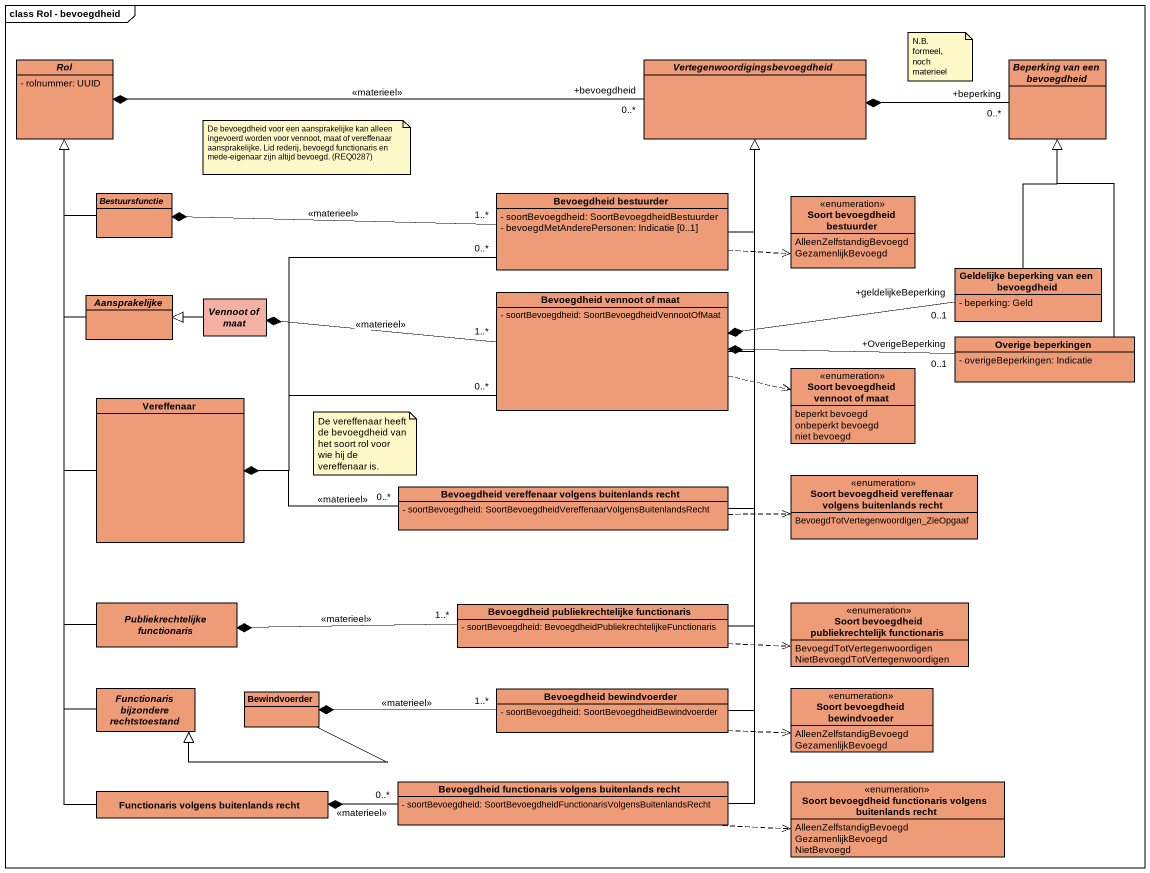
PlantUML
@startuml
mainframe class Rol - bevoegdheid
hide circle
hide empty members
skinparam classAttributeIconSize 0
abstract class Rol #EE9B78 {
  - rolnummer: UUID
}
abstract class "Vertegenwoordigingsbevoegdheid" as Vertegenwoordigingsbevoegdhe #EE9B78
abstract class "Beperking van een bevoegdheid" as Beperking_van_een #EE9B78
abstract class Bestuursfunctie #EE9B78
class "Bevoegdheid bestuurder" as Bevoegdheid_bestuurder #EE9B78 {
  - soortBevoegdheid: SoortBevoegdheidBestuurder
  - bevoegdMetAnderePersonen: Indicatie [0..1]
}
enum "Soort bevoegdheid bestuurder" as Soort_bevoegdheid_bestuurder #EE9B78 {
  AlleenZelfstandigBevoegd
  GezamenlijkBevoegd
}
class "Geldelijke beperking van een bevoegdheid" as Geldelijke_beperking_van #EE9B78 {
  - beperking: Geld
}
abstract class Aansprakelijke #EE9B78
abstract class "Vennoot of maat" as Vennoot_of_maat #F4B1A3
class "Bevoegdheid vennoot of maat" as Bevoegdheid_vennoot_of_maat #EE9B78 {
  - soortBevoegdheid: SoortBevoegdheidVennootOfMaat
}
class "Overige beperkingen" as Overige_beperkingen #EE9B78 {
  - overigeBeperkingen: Indicatie
}
class Vereffenaar #EE9B78
enum "Soort bevoegdheid vennoot of maat" as Soort_bevoegdheid_vennoot #EE9B78 {
  beperkt bevoegd
  onbeperkt bevoegd
  niet bevoegd
}
enum "Soort bevoegdheid vereffenaar volgens buitenlands recht" as Soort_bevoegdheid #EE9B78 {
  BevoegdTotVertegenwoordigen_ZieOpgaaf
}
class "Bevoegdheid vereffenaar volgens buitenlands recht" as Bevoegdheid_vereffenaar #EE9B78 {
  - soortBevoegdheid: SoortBevoegdheidVereffenaarVolgensBuitenlandsRecht
}
abstract class "Publiekrechtelijke functionaris" as Publiekrechtelijke #EE9B78
class "Bevoegdheid publiekrechtelijke functionaris" as Bevoegdheid #EE9B78 {
  - soortBevoegdheid: BevoegdheidPubliekrechtelijkeFunctionaris
}
enum "Soort bevoegdheid publiekrechtelijk functionaris" as Soort_bevoegdheid_2 #EE9B78 {
  BevoegdTotVertegenwoordigen
  NietBevoegdTotVertegenwoordigen
}
abstract class "Functionaris bijzondere rechtstoestand" as Functionaris_bijzondere #EE9B78
class Bewindvoerder #EE9B78
class "Bevoegdheid bewindvoerder" as Bevoegdheid_bewindvoerder #EE9B78 {
  - soortBevoegdheid: SoortBevoegdheidBewindvoerder
}
enum "Soort bevoegdheid bewindvoeder" as Soort_bevoegdheid_3 #EE9B78 {
  AlleenZelfstandigBevoegd
  GezamenlijkBevoegd
}
class "Functionaris volgens buitenlands recht" as Functionaris_volgens #EE9B78
class "Bevoegdheid functionaris volgens buitenlands recht" as Bevoegdheid_functionaris #EE9B78 {
  - soortBevoegdheid: SoortBevoegdheidFunctionarisVolgensBuitenlandsRecht
}
enum "Soort bevoegdheid functionaris volgens buitenlands recht" as Soort_bevoegdheid_4 #EE9B78 {
  AlleenZelfstandigBevoegd
  GezamenlijkBevoegd
  NietBevoegd
}
Vertegenwoordigingsbevoegdhe "+bevoegdheid\n0..*" -left-* Rol : <<materieel>>
Beperking_van_een "+beperking\n0..*" -left-* Vertegenwoordigingsbevoegdhe
Bestuursfunctie -up-|> Rol
Bevoegdheid_bestuurder -up-|> Vertegenwoordigingsbevoegdhe
Bevoegdheid_bestuurder "1..*" -left-* Bestuursfunctie : <<materieel>>
Bevoegdheid_bestuurder .right.> Soort_bevoegdheid_bestuurder
Bevoegdheid_bestuurder "0..*" -left-* Vereffenaar
Geldelijke_beperking_van -up-|> Beperking_van_een
Geldelijke_beperking_van "+geldelijkeBeperking\n0..1" -left-* Bevoegdheid_vennoot_of_maat
Aansprakelijke -up-|> Rol
Vennoot_of_maat -left-|> Aansprakelijke
Bevoegdheid_vennoot_of_maat -up-|> Vertegenwoordigingsbevoegdhe
Bevoegdheid_vennoot_of_maat "1..*" -left-* Vennoot_of_maat : <<materieel>>
Bevoegdheid_vennoot_of_maat "0..*" -left-* Vereffenaar
Bevoegdheid_vennoot_of_maat .right.> Soort_bevoegdheid_vennoot
Overige_beperkingen -up-|> Beperking_van_een
Overige_beperkingen "+OverigeBeperking\n0..1" -left-* Bevoegdheid_vennoot_of_maat
Vereffenaar -up-|> Rol
Bevoegdheid_vereffenaar -up-|> Vertegenwoordigingsbevoegdhe
Bevoegdheid_vereffenaar "0..*" -left-* Vereffenaar : <<materieel>>
Bevoegdheid_vereffenaar .right.> Soort_bevoegdheid
Publiekrechtelijke -up-|> Rol
Bevoegdheid -up-|> Vertegenwoordigingsbevoegdhe
Bevoegdheid "1..*" -left-* Publiekrechtelijke : <<materieel>>
Bevoegdheid .right.> Soort_bevoegdheid_2
Functionaris_bijzondere -up-|> Rol
Bewindvoerder -left-|> Functionaris_bijzondere
Bevoegdheid_bewindvoerder -up-|> Vertegenwoordigingsbevoegdhe
Bevoegdheid_bewindvoerder "1..*" -left-* Bewindvoerder : <<materieel>>
Bevoegdheid_bewindvoerder .right.> Soort_bevoegdheid_3
Functionaris_volgens -up-|> Rol
Bevoegdheid_functionaris -up-|> Vertegenwoordigingsbevoegdhe
Bevoegdheid_functionaris "0..*" -left-* Functionaris_volgens : <<materieel>>
Bevoegdheid_functionaris .right.> Soort_bevoegdheid_4
note as N1
  N.B. formeel, noch materieel
end note
note as N2
  De bevoegdheid voor een aansprakelijke kan alleen ingevoerd worden voor vennoot, maat of vereffenaar aansprakelijke. Lid rederij, bevoegd functionaris en mede-eigenaar zijn altijd bevoegd. (REQ0287)
end note
note as N3
  De vereffenaar heeft de bevoegdheid van het soort rol voor wie hij de vereffenaar is.
end note
@enduml
